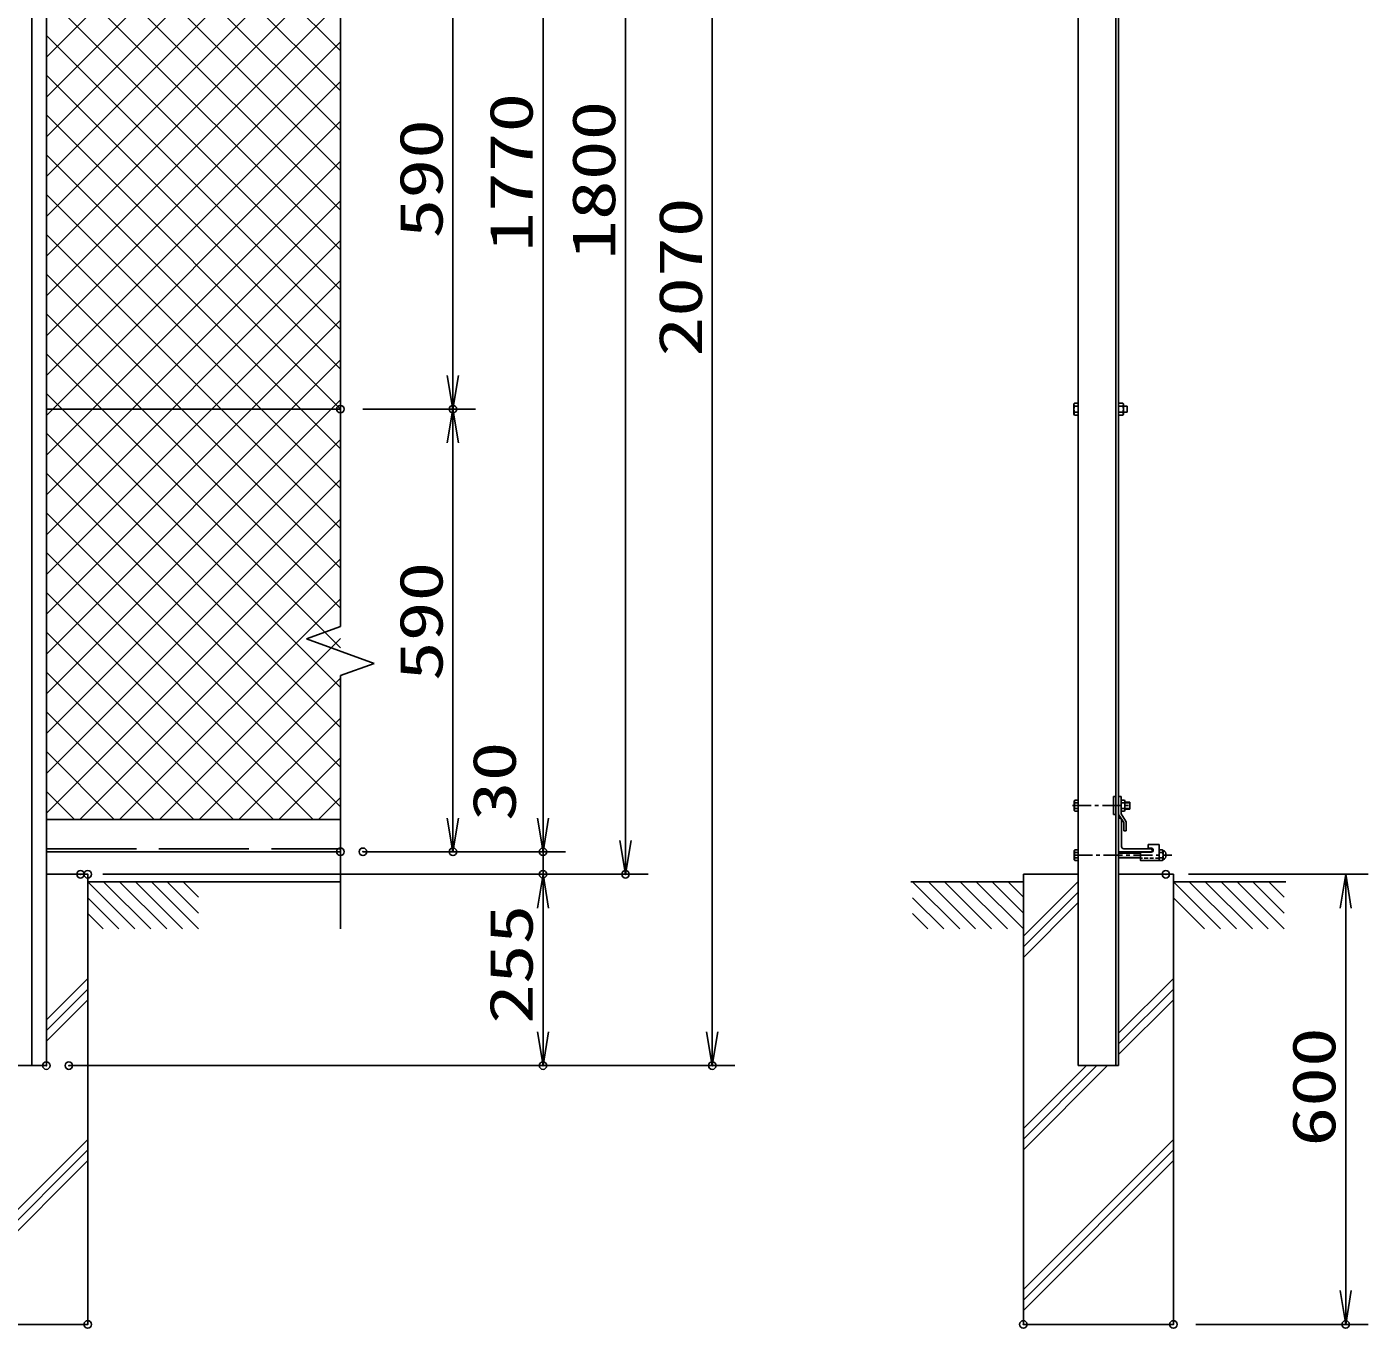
# Model space of a CAD drawing. Units: millimetres, scale not verified. Extents: x -4455 to 4455, y -3150 to 3150.
# Drawn here: x -1495 to 293, y -381 to 1353 of the extents above; entities that cross this region are included whole.
import ezdxf
from ezdxf.enums import TextEntityAlignment as Align

# ---------------------------------------------------------------- set-up
doc = ezdxf.new("R2010")
doc.units = ezdxf.units.MM
doc.header["$LTSCALE"] = 20
doc.header["$PDMODE"] = 32
doc.header["$PDSIZE"] = 10
for name, pattern in [('DASHED', [7.5, 6, -1.5]), ('USER2', [2, 1.25, -0.25, 0.25, -0.25]), ('USER3', [0.375, 0.25, -0.125])]:
    doc.linetypes.add(name, pattern=pattern)
for name, color, linetype, lineweight in [('0-0_1', 7, 'Continuous', 25), ('0-1_2', 7, 'Continuous', 25), ('0-2_0', 4, 'Continuous', 25), ('0-4_EXTCNT-LMEC0', 2, 'Continuous', 25), ('0-6_EXTCNT-L', 1, 'Continuous', 25)]:
    doc.layers.add(name, color=color, linetype=linetype, lineweight=lineweight)
doc.layers.add('0-5_DEFPOINTS', color=7, linetype='Continuous')
doc.styles.add('ＭＳ ゴシック', font='')
doc.styles.get('ＭＳ ゴシック').set_extended_font_data('MS Gothic')

# ---------------------------------------------------------------- blocks, each defined once
blk = doc.blocks.new('DARROWS')
at = {"layer": '0-2_0', "color": 2}
blk.add_line((0, 0), (-19.982, 0), dxfattribs=at)
blk.add_lwpolyline([(-20, -3.333), (0, 0), (-20, 3.333)], dxfattribs=at)
blk = doc.blocks.new('X29')
at = {"layer": '0-2_0'}
for p, q in [((63878.6, 93577.1), (70834.9, 100533.4)), ((63878.6, 94637.7), (69774.3, 100533.4)), ((63878.6, 95698.4), (68713.6, 100533.4)), ((63878.6, 96759), (67652.9, 100533.4)), ((63878.6, 97819.7), (66592.3, 100533.4)), ((63878.6, 98880.4), (65531.6, 100533.4)), ((63878.6, 99941), (64470.9, 100533.4)), ((71718.6, 92683.7), (63878.6, 100523.8)), ((71718.6, 93744.4), (64929.6, 100533.4)), ((71718.6, 94805.1), (65990.3, 100533.4)), ((71718.6, 95865.7), (67050.9, 100533.4)), ((71718.6, 96926.4), (68111.6, 100533.4)), ((71718.6, 97987), (69172.2, 100533.4)), ((71718.6, 99047.7), (70232.9, 100533.4)), ((71718.6, 100108.4), (71293.6, 100533.4)), ((63878.6, 92516.4), (71718.6, 100356.4)), ((71718.6, 91623.1), (63878.6, 99463.1)), ((63878.6, 91455.7), (71718.6, 99295.8)), ((71718.6, 90562.4), (63878.6, 98402.4)), ((63878.6, 90395.1), (71718.6, 98235.1)), ((71718.6, 89501.8), (63878.6, 97341.8)), ((63878.6, 89334.4), (71718.6, 97174.4)), ((71718.6, 88441.1), (63878.6, 96281.1)), ((63878.6, 88273.8), (71718.6, 96113.8)), ((71718.6, 87380.4), (63878.6, 95220.5)), ((63878.6, 87213.1), (71718.6, 95053.1)), ((71718.6, 86319.8), (63878.6, 94159.8)), ((63878.6, 86152.4), (71718.6, 93992.5)), ((71718.6, 85259.1), (63878.6, 93099.1)), ((63878.6, 85091.8), (71718.6, 92931.8)), ((71718.6, 84198.5), (63878.6, 92038.5)), ((63878.6, 84031.1), (71718.6, 91871.1)), ((71718.6, 83137.8), (63878.6, 90977.8)), ((63878.6, 82970.5), (71718.6, 90810.5)), ((71718.6, 82077.1), (63878.6, 89917.2)), ((63878.6, 81909.8), (71718.6, 89749.8)), ((71718.6, 81016.5), (63878.6, 88856.5)), ((63878.6, 80849.1), (71718.6, 88689.2)), ((71718.6, 79955.8), (63878.6, 87795.8)), ((63878.6, 79788.5), (71718.6, 87628.5)), ((71718.6, 78895.2), (63878.6, 86735.2)), ((63878.6, 78727.8), (71718.6, 86567.8)), ((71718.6, 77834.5), (63878.6, 85674.5)), ((63878.6, 77667.2), (71718.6, 85507.2)), ((71718.6, 76773.8), (63878.6, 84613.8)), ((63878.6, 76606.5), (71718.6, 84446.5)), ((71718.6, 75713.2), (63878.6, 83553.2)), ((63878.6, 75545.8), (71718.6, 83385.9)), ((71718.6, 74652.5), (63878.6, 82492.5)), ((63878.6, 74485.2), (71718.6, 82325.2)), ((71718.6, 73591.9), (63878.6, 81431.9)), ((63878.6, 73424.5), (71718.6, 81264.5)), ((71718.6, 72531.2), (63878.6, 80371.2)), ((63878.6, 72363.9), (71718.6, 80203.9)), ((71718.6, 71470.5), (63878.6, 79310.5)), ((63878.6, 71303.2), (71718.6, 79143.2)), ((71718.6, 70409.9), (63878.6, 78249.9)), ((63878.6, 70242.5), (71718.6, 78082.5)), ((71718.6, 69349.2), (63878.6, 77189.2)), ((63878.6, 69181.9), (71718.6, 77021.9)), ((71718.6, 68288.6), (63878.6, 76128.6)), ((63878.6, 68121.2), (71718.6, 75961.2)), ((71718.6, 67227.9), (63878.6, 75067.9)), ((63878.6, 67060.6), (71718.6, 74900.6)), ((70992.4, 66893.4), (63878.6, 74007.2)), ((64772.1, 66893.4), (71718.6, 73839.9)), ((69931.8, 66893.4), (63878.6, 72946.6)), ((65832.7, 66893.4), (71718.6, 72779.2)), ((68871.1, 66893.4), (63878.6, 71885.9)), ((66893.4, 66893.4), (71718.6, 71718.6)), ((67810.4, 66893.4), (63878.6, 70825.3)), ((67954.1, 66893.4), (71718.6, 70657.9)), ((66749.8, 66893.4), (63878.6, 69764.6)), ((69014.7, 66893.4), (71718.6, 69597.3)), ((65689.1, 66893.4), (63878.6, 68703.9)), ((70075.4, 66893.4), (71718.6, 68536.6)), ((64628.5, 66893.4), (63878.6, 67643.3)), ((71136, 66893.4), (71718.6, 67475.9))]:
    blk.add_line(p, q, dxfattribs=at)

msp = doc.modelspace()

# ---------------------------------------------------------------- linework, layer by layer
at = {"layer": '0-0_1'}
for p, q in [((-1488.87, -31.34), (-1488.87, 2038.66)), ((-1469.37, -31.34), (-1469.37, 2038.66)), ((-93.97, 2038.66), (-93.97, -31.34)), ((-43.47, -31.34), (-43.47, 2038.66)), ((-39.97, -31.34), (-39.97, 2038.66)), ((-1077.37, 843.66), (-1469.37, 843.66)), ((-46.77, 303.16), (-46.77, 327.16)), ((-46.77, 327.16), (-43.47, 327.16)), ((-39.97, 303.16), (-39.97, 327.16)), ((-39.97, 327.16), (-36.77, 327.16)), ((-36.77, 304.13), (-36.77, 327.16)), ((-29.77, 293.63), (-36.77, 304.13)), ((-31.69, 319.96), (-25.09, 319.96)), ((-31.69, 310.36), (-25.09, 310.36)), ((-25.09, 310.36), (-25.09, 319.96)), ((-1469.37, 296.66), (-1077.37, 296.66)), ((-46.77, 303.16), (-43.47, 303.16)), ((-32.97, 292.66), (-39.97, 303.16)), ((-32.97, 281.66), (-32.97, 292.66)), ((-29.77, 281.66), (-29.77, 293.63)), ((-32.97, 281.66), (-29.77, 281.66)), ((-1469.37, 253.66), (-1077.37, 253.66)), ((-1469.37, 223.66), (-1414.17, 223.66)), ((-1414.17, -376.34), (-1414.17, 223.66)), ((-166.97, 223.66), (-93.97, 223.66)), ((-166.97, -376.34), (-166.97, 223.66)), ((-39.97, 223.66), (33.03, 223.66)), ((33.03, -376.34), (33.03, 223.66)), ((-1414.17, 213.66), (-1077.37, 213.66)), ((-1414.17, 213.66), (-1264.17, 213.66)), ((-316.97, 213.66), (-166.97, 213.66)), ((33.03, 213.66), (183.03, 213.66)), ((-1558.37, -31.34), (-1469.37, -31.34)), ((-93.97, -31.34), (-39.97, -31.34)), ((-1614.17, -376.34), (-1414.17, -376.34)), ((-166.97, -376.34), (33.03, -376.34))]:
    msp.add_line(p, q, dxfattribs=at)
at = {"layer": '0-0_1', "color": 4}
for p, q in [((-1077.37, 2009.02), (-1077.37, 553.96)), ((-1122.37, 537.58), (-1077.37, 553.96)), ((-1122.37, 537.58), (-1032.37, 504.82)), ((-1077.37, 488.44), (-1032.37, 504.82)), ((-1077.37, 488.44), (-1077.37, 264.97)), ((-31.69, 319), (-25.09, 319)), ((-31.69, 311.32), (-25.09, 311.32)), ((-1077.37, 264.97), (-1077.37, 150.79)), ((-1414.17, 213.66), (-1351.3, 150.79)), ((-1392.96, 213.66), (-1330.09, 150.79)), ((-1371.75, 213.66), (-1308.88, 150.79)), ((-1350.53, 213.66), (-1287.66, 150.79)), ((-1329.32, 213.66), (-1266.45, 150.79)), ((-1308.11, 213.66), (-1266.45, 172)), ((-1286.89, 213.66), (-1266.45, 193.22)), ((-314.69, 213.66), (-251.82, 150.79)), ((-293.48, 213.66), (-230.61, 150.79)), ((-272.27, 213.66), (-209.39, 150.79)), ((-251.05, 213.66), (-188.18, 150.79)), ((-229.84, 213.66), (-166.97, 150.79)), ((-208.62, 213.66), (-166.97, 172)), ((-187.41, 213.66), (-166.97, 193.22)), ((-93.97, 214.16), (-166.97, 141.16)), ((-93.97, 200.02), (-166.97, 127.02)), ((33.03, 213.66), (95.9, 150.79)), ((54.24, 213.66), (117.11, 150.79)), ((75.45, 213.66), (138.32, 150.79)), ((96.67, 213.66), (159.54, 150.79)), ((117.88, 213.66), (180.75, 150.79)), ((139.09, 213.66), (180.75, 172)), ((160.31, 213.66), (180.75, 193.22)), ((-1414.17, 192.45), (-1372.52, 150.79)), ((-314.69, 192.45), (-273.03, 150.79)), ((-93.97, 185.88), (-166.97, 112.88)), ((33.03, 192.45), (74.68, 150.79)), ((-1414.17, 171.23), (-1393.73, 150.79)), ((-314.69, 171.23), (-294.25, 150.79)), ((-1469.37, 29.47), (-1414.17, 84.66)), ((-39.97, 11.66), (33.03, 84.66)), ((-1469.37, 15.32), (-1414.17, 70.52)), ((-1469.37, 1.18), (-1414.17, 56.37)), ((-39.97, -2.48), (33.03, 70.52)), ((-39.97, -16.63), (33.03, 56.37)), ((-166.97, -129.48), (-68.83, -31.34)), ((-166.97, -143.63), (-54.69, -31.34)), ((-166.97, -115.34), (-82.97, -31.34)), ((-1614.17, -329.7), (-1414.17, -129.7)), ((-166.97, -329.7), (33.03, -129.7)), ((-1614.17, -343.85), (-1414.17, -143.84)), ((-1614.17, -357.99), (-1414.17, -157.98)), ((-166.97, -343.85), (33.03, -143.84)), ((-166.97, -357.99), (33.03, -157.98))]:
    msp.add_line(p, q, dxfattribs=at)
at = {"layer": '0-0_1', "color": 4, "linetype": 'USER2'}
for p, q in [((-101.64, 315.16), (-22.24, 315.16)), ((-99.97, 249.16), (30.78, 249.16))]:
    msp.add_line(p, q, dxfattribs=at)
at = {"layer": '0-0_1', "linetype": 'DASHED'}
msp.add_line((-1469.37, 257.66), (-1077.37, 257.66), dxfattribs=at)
at = {"layer": '0-0_1'}
msp.add_arc((16.57, 249.28), 6.88, 293.49929, 65.9713, dxfattribs=at)
at = {"layer": '0-1_2'}
for p, q in [((-99.57, 850.59), (-98.95, 851.66)), ((-99.57, 836.73), (-99.57, 850.59)), ((-93.97, 851.66), (-98.95, 851.66)), ((-93.97, 847.66), (-98.95, 847.66)), ((-39.97, 851.66), (-34.19, 851.66)), ((-39.97, 847.66), (-34.19, 847.66)), ((-28.5, 847.66), (-33.57, 847.66)), ((-28.5, 839.66), (-28.5, 847.66)), ((-99.57, 836.73), (-98.95, 835.66)), ((-93.97, 839.66), (-98.95, 839.66)), ((-93.97, 835.66), (-98.95, 835.66)), ((-39.97, 839.66), (-34.19, 839.66)), ((-39.97, 835.66), (-34.19, 835.66)), ((-33.57, 836.73), (-34.19, 835.66)), ((-28.5, 839.66), (-33.57, 839.66)), ((-99.06, 321.45), (-98.49, 322.42)), ((-93.97, 322.42), (-98.49, 322.42)), ((-93.97, 307.9), (-93.97, 322.42)), ((-36.77, 307.9), (-36.77, 322.42)), ((-36.77, 322.42), (-32.25, 322.42)), ((-31.69, 321.45), (-32.25, 322.42)), ((-99.06, 308.87), (-99.06, 321.45)), ((-99.06, 308.87), (-98.49, 307.9)), ((-93.97, 318.79), (-98.49, 318.79)), ((-93.97, 311.53), (-98.49, 311.53)), ((-93.97, 307.9), (-98.49, 307.9)), ((-36.77, 318.79), (-32.25, 318.79)), ((-36.77, 311.53), (-32.25, 311.53)), ((-36.77, 307.9), (-32.25, 307.9)), ((-31.69, 308.87), (-32.25, 307.9)), ((-31.69, 308.87), (-31.69, 321.45)), ((-99.06, 255.44), (-98.49, 256.41)), ((-99.06, 242.86), (-99.06, 255.44)), ((-93.97, 256.41), (-98.49, 256.41)), ((-93.97, 252.78), (-98.49, 252.78)), ((-93.97, 241.89), (-93.97, 256.41)), ((-39.97, 252.74), (-10.76, 252.74)), ((14.24, 241.93), (14.24, 256.39)), ((14.24, 256.39), (18.75, 256.39)), ((14.24, 245.54), (14.24, 252.78)), ((14.24, 252.78), (18.75, 252.78)), ((19.31, 255.43), (18.75, 256.39)), ((19.31, 242.9), (19.31, 255.43)), ((-99.06, 242.86), (-98.49, 241.89)), ((-93.97, 245.52), (-98.49, 245.52)), ((-93.97, 241.89), (-98.49, 241.89)), ((-39.97, 245.5), (-10.76, 245.5)), ((14.24, 245.55), (18.79, 245.55)), ((14.24, 241.93), (18.75, 241.93)), ((19.31, 242.9), (18.75, 241.93))]:
    msp.add_line(p, q, dxfattribs=at)
at = {"layer": '0-1_2', "color": 4}
for p, q in [((-39.97, 252.01), (-10.76, 252.01)), ((-39.97, 246.23), (-10.76, 246.23))]:
    msp.add_line(p, q, dxfattribs=at)
at = {"layer": '0-1_2'}
msp.add_lwpolyline([(-33.57, 836.73), (-33.57, 850.59), (-34.19, 851.66)], dxfattribs=at)
for centre, radius, start, end in [((-92.34, 850.59), 7.23, 179.99992, 203.88486), ((-86.38, 843.66), 13.19, 162.35463, 197.65355), ((-40.8, 850.59), 7.23, 336.12625, 0), ((-46.82, 843.66), 13.25, 342.41266, 17.55417), ((-92.34, 836.73), 7.23, 156.1122, 179.99992), ((-40.8, 836.73), 7.23, 0, 23.88957), ((-92.49, 321.45), 6.57, 179.99995, 203.88541), ((-87.08, 315.16), 11.98, 162.35554, 197.65401), ((-92.49, 308.87), 6.57, 156.11305, 179.99995), ((-43.67, 315.16), 11.98, 342.34599, 17.64446), ((-38.25, 321.45), 6.57, 336.11459, 0.00005), ((-38.25, 308.87), 6.57, 0.00005, 23.88695), ((-92.49, 255.44), 6.57, 179.99995, 203.88541), ((-87.08, 249.15), 11.98, 162.35554, 197.65401), ((6.26, 249.05), 13.02, 344.30696, 16.61102), ((12.77, 255.42), 6.54, 336.03483, 359.99988), ((-92.49, 242.86), 6.57, 156.11305, 179.99995), ((12.77, 242.9), 6.57, 359.99988, 23.62857)]:
    msp.add_arc(centre, radius, start, end, dxfattribs=at)
at = {"layer": '0-2_0', "color": 2}
for p, q in [((-807.29, 1978.66), (-807.29, 298.66)), ((-697.29, 1978.66), (-697.29, 268.66)), ((-807.29, 298.66), (-807.29, 343.66)), ((-807.29, 253.66), (-807.29, 223.66)), ((-807.29, 178.66), (-807.29, 133.66)), ((262.71, 178.66), (262.71, -331.34))]:
    msp.add_line(p, q, dxfattribs=at)
at = {"layer": '0-2_0', "color": 7}
for p, q in [((-39.97, 303.96), (-39.97, 258.96)), ((-38.97, 298.66), (-39.97, 298.66)), ((-35.97, 295.66), (-35.97, 260.66)), ((-39.97, 253.66), (5.03, 253.66)), ((-32.97, 257.66), (2.03, 257.66)), ((3.64, 253.26), (-10.76, 253.26)), ((-0.76, 258.46), (-0.76, 263.46)), ((14.24, 263.46), (-0.76, 263.46)), ((3.64, 258.46), (-0.76, 258.46)), ((5.03, 253.66), (5.03, 254.66)), ((14.24, 241.86), (14.24, 263.46))]:
    msp.add_line(p, q, dxfattribs=at)
at = {"layer": '0-2_0', "color": 1}
for p, q in [((-1047.37, 253.66), (-777.29, 253.66)), ((-1017.37, 253.66), (-777.29, 253.66)), ((-1393.87, 223.66), (-777.29, 223.66)), ((-1384.17, 223.66), (-667.29, 223.66)), ((53.03, 223.66), (292.71, 223.66)), ((63.03, -376.34), (292.71, -376.34))]:
    msp.add_line(p, q, dxfattribs=at)
at = {"layer": '0-2_0', "color": 7, "linetype": 'USER3'}
msp.add_line((14.24, 245.06), (-10.76, 245.06), dxfattribs=at)
at = {"layer": '0-2_0', "color": 7}
msp.add_lwpolyline([(14.24, 241.86), (-10.76, 241.86), (-10.76, 253.26)], dxfattribs=at)
for centre, radius, start, end in [((-38.97, 295.66), 3, 0, 90), ((-32.97, 260.66), 3, 180, 270), ((2.03, 254.66), 3, 0, 90), ((3.64, 255.86), 2.6, 270, 90)]:
    msp.add_arc(centre, radius, start, end, dxfattribs=at)
at = {"layer": '0-4_EXTCNT-LMEC0'}
for p, q in [((-581.63, 1993.66), (-581.63, 13.66)), ((-807.29, 178.66), (-807.29, 13.66))]:
    msp.add_line(p, q, dxfattribs=at)
at = {"layer": '0-4_EXTCNT-LMEC0', "color": 1}
for p, q in [((-1384.17, 223.66), (-777.29, 223.66)), ((-1439.37, -31.34), (-777.29, -31.34)), ((-1409.37, -31.34), (-551.63, -31.34))]:
    msp.add_line(p, q, dxfattribs=at)
at = {"layer": '0-5_DEFPOINTS'}
for p in [(-1077.37, 843.66), (-927.37, 843.66), (-1077.37, 253.66), (-1047.37, 253.66), (-927.37, 253.66), (-807.29, 253.66), (-1423.87, 223.66), (-1414.17, 223.66), (-807.29, 223.66), (-697.29, 223.66), (23.03, 223.66), (-1469.37, -31.34), (-1439.37, -31.34), (-807.29, -31.34), (-581.63, -31.34), (-1414.17, -376.34), (-166.97, -376.34), (33.03, -376.34), (262.71, -376.34)]:
    msp.add_point(p, dxfattribs=at)
at = {"layer": '0-6_EXTCNT-L', "color": 2}
for p, q in [((-927.37, 1388.66), (-927.37, 888.66)), ((-927.37, 798.66), (-927.37, 298.66))]:
    msp.add_line(p, q, dxfattribs=at)
at = {"layer": '0-6_EXTCNT-L'}
for p, q in [((-1047.37, 843.66), (-897.37, 843.66)), ((-1047.37, 843.66), (-897.37, 843.66)), ((-1047.37, 253.66), (-897.37, 253.66))]:
    msp.add_line(p, q, dxfattribs=at)

# ---------------------------------------------------------------- block references
at = {"layer": '0-2_0', "xscale": 2.25, "yscale": 2.25}
for p, rotation in [((-807.29, 253.66), 270), ((-807.29, 253.66), 270), ((-697.29, 223.66), 270), ((-807.29, 223.66), 90), ((262.71, 223.66), 90), ((262.71, -376.34), 270)]:
    msp.add_blockref('DARROWS', p, dxfattribs=dict(at, rotation=rotation))
at = {"layer": '0-4_EXTCNT-LMEC0', "xscale": 2.25, "yscale": 2.25}
for p, rotation in [((-807.29, 223.66), 90), ((-807.29, -31.34), 270), ((-581.63, -31.34), 270)]:
    msp.add_blockref('DARROWS', p, dxfattribs=dict(at, rotation=rotation))
at = {"layer": '0-6_EXTCNT-L', "xscale": 0.05, "yscale": 0.05}
msp.add_blockref('X29', (-4663.29, -3048.01), dxfattribs=at)
at = {"layer": '0-6_EXTCNT-L', "xscale": 2.25, "yscale": 2.25}
for p, rotation in [((-927.37, 843.66), 270), ((-927.37, 843.66), 90), ((-927.37, 253.66), 270)]:
    msp.add_blockref('DARROWS', p, dxfattribs=dict(at, rotation=rotation))

# ---------------------------------------------------------------- texts
at = {"layer": '0-2_0', "color": 3, "style": 'ＭＳ ゴシック', "width": 1.35}
for s, p in [('1770', (-803.69, 1053.16)), ('1800', (-693.69, 1042.66)), ('30', (-826.19, 294.49)), ('600', (266.31, -139.34))]:
    msp.add_text(s, height=57.77, rotation=90, dxfattribs=at).set_placement(p, align=Align.BOTTOM_LEFT)
at = {"layer": '0-4_EXTCNT-LMEC0', "color": 3, "style": 'ＭＳ ゴシック', "width": 1.35}
for s, p in [('2070', (-578.03, 913.66)), ('255', (-803.69, 24.16))]:
    msp.add_text(s, height=57.77, rotation=90, dxfattribs=at).set_placement(p, align=Align.BOTTOM_LEFT)
at = {"layer": '0-6_EXTCNT-L', "color": 3, "style": 'ＭＳ ゴシック', "width": 1.35}
for p in [(-923.76, 1071.16), (-923.76, 481.16)]:
    msp.add_text('590', height=57.77, rotation=90, dxfattribs=at).set_placement(p, align=Align.BOTTOM_LEFT)

doc.saveas('drawing.dxf')
